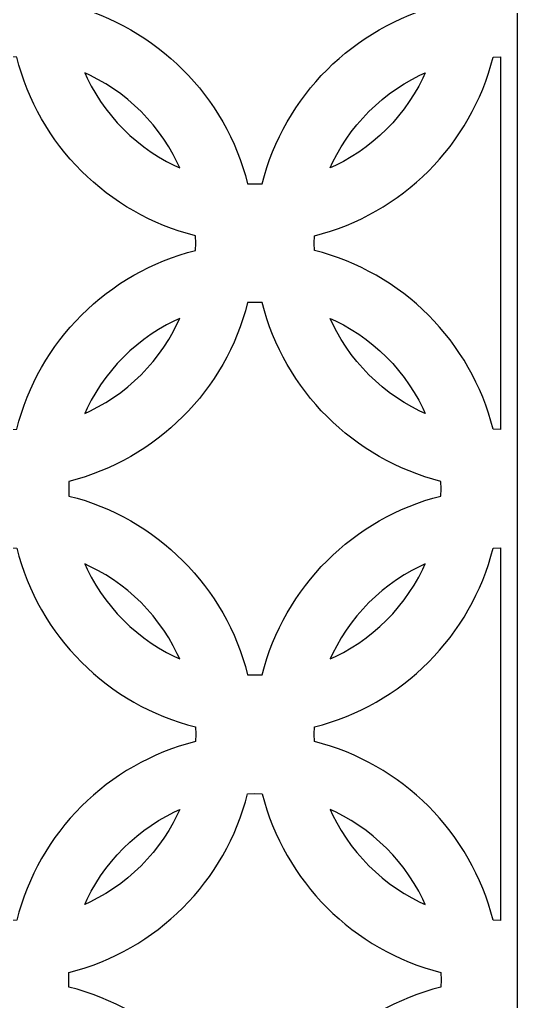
# Model space of a CAD drawing. Header units: centimetres. Extents: x 7.2 to 12.1, y -9 to 9.
# Drawn here: x 9.731 to 12.137, y -4.257 to 0.487 of the extents above; entities that cross this region are included whole.
import ezdxf

# ---------------------------------------------------------------- set-up
doc = ezdxf.new("R2010")
doc.units = ezdxf.units.CM
doc.header["$MEASUREMENT"] = 0
doc.layers.add('layer 1', color=7, linetype='Continuous')

msp = doc.modelspace()

# ---------------------------------------------------------------- linework, layer by layer
at = {"layer": 'layer 1', "color": 250, "lineweight": 30}
for points, knots in [([(7.22754, 9.00077), (7.22754, 9.00077), (12.1369, 9.00077), (12.1369, 9.00077), (12.1369, 9.00077), (12.1369, 9.00077), (12.1369, -9.00021), (12.1369, -9.00021), (12.1369, -9.00021), (12.1369, -9.00021), (7.22754, -9.00021), (7.22754, -9.00021), (7.22754, -9.00021), (7.22754, -9.00021), (7.22754, 9.00077), (7.22754, 9.00077)], [0, 0, 0, 0, 0.2, 0.2, 0.2, 0.2, 0.4, 0.4, 0.4, 0.4, 0.6, 0.6, 0.6, 0.6, 1, 1, 1, 1]), ([(11.7677, 0.55812), (11.34441, 0.45213), (11.01, 0.11774), (10.90402, -0.30557), (10.90402, -0.30557), (10.90402, -0.30557), (10.86865, -0.30647), (10.86865, -0.30647), (10.86865, -0.30647), (10.86865, -0.30647), (10.83328, -0.30557), (10.83328, -0.30557), (10.83328, -0.30557), (10.72729, 0.11775), (10.39288, 0.45213), (9.96959, 0.55812), (9.96959, 0.55812), (9.96959, 0.55812), (9.96869, 0.59349), (9.96869, 0.59349), (9.96869, 0.59349), (9.96869, 0.59349), (9.96959, 0.62886), (9.96959, 0.62886), (9.96959, 0.62886), (10.3929, 0.73484), (10.72729, 1.06925), (10.83328, 1.49255), (10.83328, 1.49255), (10.83328, 1.49255), (10.86865, 1.49345), (10.86865, 1.49345), (10.86865, 1.49345), (10.86865, 1.49345), (10.90402, 1.49255), (10.90402, 1.49255), (10.90402, 1.49255), (11.01, 1.06924), (11.34441, 0.73485), (11.7677, 0.62886), (11.7677, 0.62886), (11.7677, 0.62886), (11.7686, 0.59349), (11.7686, 0.59349), (11.7686, 0.59349), (11.7686, 0.59349), (11.7677, 0.55812), (11.7677, 0.55812)], [0, 0, 0, 0, 0.0769231, 0.0769231, 0.0769231, 0.0769231, 0.1538462, 0.1538462, 0.1538462, 0.1538462, 0.2307692, 0.2307692, 0.2307692, 0.2307692, 0.3076923, 0.3076923, 0.3076923, 0.3076923, 0.3846154, 0.3846154, 0.3846154, 0.3846154, 0.4615385, 0.4615385, 0.4615385, 0.4615385, 0.5384615, 0.5384615, 0.5384615, 0.5384615, 0.6153846, 0.6153846, 0.6153846, 0.6153846, 0.6923077, 0.6923077, 0.6923077, 0.6923077, 0.7692308, 0.7692308, 0.7692308, 0.7692308, 0.8461538, 0.8461538, 0.8461538, 0.8461538, 1, 1, 1, 1]), ([(9.68222, 0.30702), (9.68222, 0.30702), (9.71759, 0.30612), (9.71759, 0.30612), (9.71759, 0.30612), (9.82357, -0.11719), (10.15798, -0.45158), (10.58127, -0.55757), (10.58127, -0.55757), (10.58127, -0.55757), (10.58217, -0.59294), (10.58217, -0.59294), (10.58217, -0.59294), (10.58217, -0.59294), (10.58127, -0.62831), (10.58127, -0.62831), (10.58127, -0.62831), (10.15797, -0.73429), (9.82358, -1.0687), (9.71759, -1.49199), (9.71759, -1.49199), (9.71759, -1.49199), (9.68222, -1.49289), (9.68222, -1.49289), (9.68222, -1.49289), (9.68222, -1.49289), (9.64685, -1.49199), (9.64685, -1.49199), (9.64685, -1.49199), (9.54086, -1.06868), (9.20646, -0.7343), (8.78316, -0.62831), (8.78316, -0.62831), (8.78316, -0.62831), (8.78226, -0.59294), (8.78226, -0.59294), (8.78226, -0.59294), (8.78226, -0.59294), (8.78316, -0.55757), (8.78316, -0.55757), (8.78316, -0.55757), (9.20647, -0.45158), (9.54086, -0.11717), (9.64685, 0.30612), (9.64685, 0.30612), (9.64685, 0.30612), (9.68222, 0.30702), (9.68222, 0.30702)], [0, 0, 0, 0, 0.0769231, 0.0769231, 0.0769231, 0.0769231, 0.1538462, 0.1538462, 0.1538462, 0.1538462, 0.2307692, 0.2307692, 0.2307692, 0.2307692, 0.3076923, 0.3076923, 0.3076923, 0.3076923, 0.3846154, 0.3846154, 0.3846154, 0.3846154, 0.4615385, 0.4615385, 0.4615385, 0.4615385, 0.5384615, 0.5384615, 0.5384615, 0.5384615, 0.6153846, 0.6153846, 0.6153846, 0.6153846, 0.6923077, 0.6923077, 0.6923077, 0.6923077, 0.7692308, 0.7692308, 0.7692308, 0.7692308, 0.8461538, 0.8461538, 0.8461538, 0.8461538, 1, 1, 1, 1]), ([(12.05507, 0.30702), (12.05507, 0.30702), (12.01971, 0.30612), (12.01971, 0.30612), (12.01971, 0.30612), (11.91372, -0.11719), (11.57931, -0.45158), (11.15602, -0.55757), (11.15602, -0.55757), (11.15602, -0.55757), (11.15512, -0.59294), (11.15512, -0.59294), (11.15512, -0.59294), (11.15512, -0.59294), (11.15602, -0.62831), (11.15602, -0.62831), (11.15602, -0.62831), (11.57933, -0.73429), (11.91371, -1.0687), (12.01971, -1.49199), (12.01971, -1.49199), (12.01971, -1.49199), (12.05507, -1.49289), (12.05507, -1.49289), (12.05507, -1.49289), (12.05507, -1.49289), (12.05507, 0.30702), (12.05507, 0.30702)], [0, 0, 0, 0, 0.125, 0.125, 0.125, 0.125, 0.25, 0.25, 0.25, 0.25, 0.375, 0.375, 0.375, 0.375, 0.5, 0.5, 0.5, 0.5, 0.625, 0.625, 0.625, 0.625, 0.75, 0.75, 0.75, 0.75, 1, 1, 1, 1]), ([(10.04607, 0.22964), (10.04607, 0.22964), (10.07122, 0.21824), (10.07122, 0.21824), (10.07122, 0.21824), (10.07122, 0.21824), (10.10999, 0.19833), (10.10999, 0.19833), (10.10999, 0.19833), (10.10999, 0.19833), (10.1477, 0.17661), (10.1477, 0.17661), (10.1477, 0.17661), (10.1477, 0.17661), (10.18427, 0.15313), (10.18427, 0.15313), (10.18427, 0.15313), (10.18427, 0.15313), (10.21964, 0.12794), (10.21964, 0.12794), (10.21964, 0.12794), (10.21964, 0.12794), (10.25375, 0.10112), (10.25375, 0.10112), (10.25375, 0.10112), (10.25375, 0.10112), (10.28653, 0.0727), (10.28653, 0.0727), (10.28653, 0.0727), (10.28653, 0.0727), (10.31792, 0.04277), (10.31792, 0.04277), (10.31792, 0.04277), (10.31792, 0.04277), (10.34786, 0.01138), (10.34786, 0.01138), (10.34786, 0.01138), (10.34786, 0.01138), (10.37627, -0.02141), (10.37627, -0.02141), (10.37627, -0.02141), (10.37627, -0.02141), (10.4031, -0.05552), (10.4031, -0.05552), (10.4031, -0.05552), (10.4031, -0.05552), (10.42829, -0.09089), (10.42829, -0.09089), (10.42829, -0.09089), (10.42829, -0.09089), (10.45177, -0.12746), (10.45177, -0.12746), (10.45177, -0.12746), (10.45177, -0.12746), (10.47349, -0.16516), (10.47349, -0.16516), (10.47349, -0.16516), (10.47349, -0.16516), (10.4934, -0.20394), (10.4934, -0.20394), (10.4934, -0.20394), (10.4934, -0.20394), (10.5048, -0.22909), (10.5048, -0.22909), (10.5048, -0.22909), (10.5048, -0.22909), (10.47965, -0.21769), (10.47965, -0.21769), (10.47965, -0.21769), (10.47965, -0.21769), (10.44087, -0.19778), (10.44087, -0.19778), (10.44087, -0.19778), (10.44087, -0.19778), (10.40317, -0.17606), (10.40317, -0.17606), (10.40317, -0.17606), (10.40317, -0.17606), (10.3666, -0.15258), (10.3666, -0.15258), (10.3666, -0.15258), (10.3666, -0.15258), (10.33123, -0.12739), (10.33123, -0.12739), (10.33123, -0.12739), (10.33123, -0.12739), (10.29712, -0.10056), (10.29712, -0.10056), (10.29712, -0.10056), (10.29712, -0.10056), (10.26433, -0.07215), (10.26433, -0.07215), (10.26433, -0.07215), (10.26433, -0.07215), (10.23294, -0.04221), (10.23294, -0.04221), (10.23294, -0.04221), (10.23294, -0.04221), (10.20301, -0.01082), (10.20301, -0.01082), (10.20301, -0.01082), (10.20301, -0.01082), (10.17459, 0.02196), (10.17459, 0.02196), (10.17459, 0.02196), (10.17459, 0.02196), (10.14777, 0.05607), (10.14777, 0.05607), (10.14777, 0.05607), (10.14777, 0.05607), (10.12258, 0.09144), (10.12258, 0.09144), (10.12258, 0.09144), (10.12258, 0.09144), (10.0991, 0.12801), (10.0991, 0.12801), (10.0991, 0.12801), (10.0991, 0.12801), (10.07738, 0.16572), (10.07738, 0.16572), (10.07738, 0.16572), (10.07738, 0.16572), (10.05747, 0.20449), (10.05747, 0.20449), (10.05747, 0.20449), (10.05747, 0.20449), (10.04607, 0.22964), (10.04607, 0.22964)], [0, 0, 0, 0, 0.030303, 0.030303, 0.030303, 0.030303, 0.0606061, 0.0606061, 0.0606061, 0.0606061, 0.0909091, 0.0909091, 0.0909091, 0.0909091, 0.1212121, 0.1212121, 0.1212121, 0.1212121, 0.1515152, 0.1515152, 0.1515152, 0.1515152, 0.1818182, 0.1818182, 0.1818182, 0.1818182, 0.2121212, 0.2121212, 0.2121212, 0.2121212, 0.2424242, 0.2424242, 0.2424242, 0.2424242, 0.2727273, 0.2727273, 0.2727273, 0.2727273, 0.3030303, 0.3030303, 0.3030303, 0.3030303, 0.3333333, 0.3333333, 0.3333333, 0.3333333, 0.3636364, 0.3636364, 0.3636364, 0.3636364, 0.3939394, 0.3939394, 0.3939394, 0.3939394, 0.4242424, 0.4242424, 0.4242424, 0.4242424, 0.4545455, 0.4545455, 0.4545455, 0.4545455, 0.4848485, 0.4848485, 0.4848485, 0.4848485, 0.5151515, 0.5151515, 0.5151515, 0.5151515, 0.5454545, 0.5454545, 0.5454545, 0.5454545, 0.5757576, 0.5757576, 0.5757576, 0.5757576, 0.6060606, 0.6060606, 0.6060606, 0.6060606, 0.6363636, 0.6363636, 0.6363636, 0.6363636, 0.6666667, 0.6666667, 0.6666667, 0.6666667, 0.6969697, 0.6969697, 0.6969697, 0.6969697, 0.7272727, 0.7272727, 0.7272727, 0.7272727, 0.7575758, 0.7575758, 0.7575758, 0.7575758, 0.7878788, 0.7878788, 0.7878788, 0.7878788, 0.8181818, 0.8181818, 0.8181818, 0.8181818, 0.8484848, 0.8484848, 0.8484848, 0.8484848, 0.8787879, 0.8787879, 0.8787879, 0.8787879, 0.9090909, 0.9090909, 0.9090909, 0.9090909, 0.9393939, 0.9393939, 0.9393939, 0.9393939, 1, 1, 1, 1]), ([(11.69122, 0.22964), (11.69122, 0.22964), (11.66607, 0.21824), (11.66607, 0.21824), (11.66607, 0.21824), (11.66607, 0.21824), (11.6273, 0.19833), (11.6273, 0.19833), (11.6273, 0.19833), (11.6273, 0.19833), (11.58959, 0.17661), (11.58959, 0.17661), (11.58959, 0.17661), (11.58959, 0.17661), (11.55302, 0.15313), (11.55302, 0.15313), (11.55302, 0.15313), (11.55302, 0.15313), (11.51765, 0.12794), (11.51765, 0.12794), (11.51765, 0.12794), (11.51765, 0.12794), (11.48354, 0.10112), (11.48354, 0.10112), (11.48354, 0.10112), (11.48354, 0.10112), (11.45076, 0.0727), (11.45076, 0.0727), (11.45076, 0.0727), (11.45076, 0.0727), (11.41937, 0.04277), (11.41937, 0.04277), (11.41937, 0.04277), (11.41937, 0.04277), (11.38943, 0.01138), (11.38943, 0.01138), (11.38943, 0.01138), (11.38943, 0.01138), (11.36102, -0.02141), (11.36102, -0.02141), (11.36102, -0.02141), (11.36102, -0.02141), (11.33419, -0.05552), (11.33419, -0.05552), (11.33419, -0.05552), (11.33419, -0.05552), (11.30901, -0.09089), (11.30901, -0.09089), (11.30901, -0.09089), (11.30901, -0.09089), (11.28552, -0.12746), (11.28552, -0.12746), (11.28552, -0.12746), (11.28552, -0.12746), (11.2638, -0.16516), (11.2638, -0.16516), (11.2638, -0.16516), (11.2638, -0.16516), (11.24389, -0.20394), (11.24389, -0.20394), (11.24389, -0.20394), (11.24389, -0.20394), (11.23249, -0.22909), (11.23249, -0.22909), (11.23249, -0.22909), (11.23249, -0.22909), (11.25765, -0.21769), (11.25765, -0.21769), (11.25765, -0.21769), (11.25765, -0.21769), (11.29642, -0.19778), (11.29642, -0.19778), (11.29642, -0.19778), (11.29642, -0.19778), (11.33413, -0.17606), (11.33413, -0.17606), (11.33413, -0.17606), (11.33413, -0.17606), (11.3707, -0.15258), (11.3707, -0.15258), (11.3707, -0.15258), (11.3707, -0.15258), (11.40607, -0.12739), (11.40607, -0.12739), (11.40607, -0.12739), (11.40607, -0.12739), (11.44018, -0.10056), (11.44018, -0.10056), (11.44018, -0.10056), (11.44018, -0.10056), (11.47296, -0.07215), (11.47296, -0.07215), (11.47296, -0.07215), (11.47296, -0.07215), (11.50435, -0.04221), (11.50435, -0.04221), (11.50435, -0.04221), (11.50435, -0.04221), (11.53429, -0.01082), (11.53429, -0.01082), (11.53429, -0.01082), (11.53429, -0.01082), (11.5627, 0.02196), (11.5627, 0.02196), (11.5627, 0.02196), (11.5627, 0.02196), (11.58953, 0.05607), (11.58953, 0.05607), (11.58953, 0.05607), (11.58953, 0.05607), (11.61471, 0.09144), (11.61471, 0.09144), (11.61471, 0.09144), (11.61471, 0.09144), (11.6382, 0.12801), (11.6382, 0.12801), (11.6382, 0.12801), (11.6382, 0.12801), (11.65992, 0.16571), (11.65992, 0.16571), (11.65992, 0.16571), (11.65992, 0.16571), (11.67982, 0.20449), (11.67982, 0.20449), (11.67982, 0.20449), (11.67982, 0.20449), (11.69122, 0.22964), (11.69122, 0.22964)], [0, 0, 0, 0, 0.030303, 0.030303, 0.030303, 0.030303, 0.0606061, 0.0606061, 0.0606061, 0.0606061, 0.0909091, 0.0909091, 0.0909091, 0.0909091, 0.1212121, 0.1212121, 0.1212121, 0.1212121, 0.1515152, 0.1515152, 0.1515152, 0.1515152, 0.1818182, 0.1818182, 0.1818182, 0.1818182, 0.2121212, 0.2121212, 0.2121212, 0.2121212, 0.2424242, 0.2424242, 0.2424242, 0.2424242, 0.2727273, 0.2727273, 0.2727273, 0.2727273, 0.3030303, 0.3030303, 0.3030303, 0.3030303, 0.3333333, 0.3333333, 0.3333333, 0.3333333, 0.3636364, 0.3636364, 0.3636364, 0.3636364, 0.3939394, 0.3939394, 0.3939394, 0.3939394, 0.4242424, 0.4242424, 0.4242424, 0.4242424, 0.4545455, 0.4545455, 0.4545455, 0.4545455, 0.4848485, 0.4848485, 0.4848485, 0.4848485, 0.5151515, 0.5151515, 0.5151515, 0.5151515, 0.5454545, 0.5454545, 0.5454545, 0.5454545, 0.5757576, 0.5757576, 0.5757576, 0.5757576, 0.6060606, 0.6060606, 0.6060606, 0.6060606, 0.6363636, 0.6363636, 0.6363636, 0.6363636, 0.6666667, 0.6666667, 0.6666667, 0.6666667, 0.6969697, 0.6969697, 0.6969697, 0.6969697, 0.7272727, 0.7272727, 0.7272727, 0.7272727, 0.7575758, 0.7575758, 0.7575758, 0.7575758, 0.7878788, 0.7878788, 0.7878788, 0.7878788, 0.8181818, 0.8181818, 0.8181818, 0.8181818, 0.8484848, 0.8484848, 0.8484848, 0.8484848, 0.8787879, 0.8787879, 0.8787879, 0.8787879, 0.9090909, 0.9090909, 0.9090909, 0.9090909, 0.9393939, 0.9393939, 0.9393939, 0.9393939, 1, 1, 1, 1]), ([(10.90402, -0.8803), (11.01001, -1.3036), (11.34439, -1.63801), (11.7677, -1.744), (11.7677, -1.744), (11.7677, -1.744), (11.7686, -1.77936), (11.7686, -1.77936), (11.7686, -1.77936), (11.7686, -1.77936), (11.7677, -1.81474), (11.7677, -1.81474), (11.7677, -1.81474), (11.34439, -1.92072), (11.01001, -2.25513), (10.90402, -2.67842), (10.90402, -2.67842), (10.90402, -2.67842), (10.86865, -2.67932), (10.86865, -2.67932), (10.86865, -2.67932), (10.86865, -2.67932), (10.83328, -2.67842), (10.83328, -2.67842), (10.83328, -2.67842), (10.72729, -2.25511), (10.39288, -1.92073), (9.96959, -1.81473), (9.96959, -1.81473), (9.96959, -1.81473), (9.96869, -1.77936), (9.96869, -1.77936), (9.96869, -1.77936), (9.96869, -1.77936), (9.96959, -1.744), (9.96959, -1.744), (9.96959, -1.744), (10.39288, -1.63801), (10.7273, -1.30362), (10.83328, -0.8803), (10.83328, -0.8803), (10.83328, -0.8803), (10.86865, -0.87941), (10.86865, -0.87941), (10.86865, -0.87941), (10.86865, -0.87941), (10.90402, -0.8803), (10.90402, -0.8803)], [0, 0, 0, 0, 0.0769231, 0.0769231, 0.0769231, 0.0769231, 0.1538462, 0.1538462, 0.1538462, 0.1538462, 0.2307692, 0.2307692, 0.2307692, 0.2307692, 0.3076923, 0.3076923, 0.3076923, 0.3076923, 0.3846154, 0.3846154, 0.3846154, 0.3846154, 0.4615385, 0.4615385, 0.4615385, 0.4615385, 0.5384615, 0.5384615, 0.5384615, 0.5384615, 0.6153846, 0.6153846, 0.6153846, 0.6153846, 0.6923077, 0.6923077, 0.6923077, 0.6923077, 0.7692308, 0.7692308, 0.7692308, 0.7692308, 0.8461538, 0.8461538, 0.8461538, 0.8461538, 1, 1, 1, 1]), ([(10.5048, -0.95678), (10.5048, -0.95678), (10.49339, -0.98194), (10.49339, -0.98194), (10.49339, -0.98194), (10.49339, -0.98194), (10.47349, -1.02071), (10.47349, -1.02071), (10.47349, -1.02071), (10.47349, -1.02071), (10.45177, -1.05842), (10.45177, -1.05842), (10.45177, -1.05842), (10.45177, -1.05842), (10.42829, -1.09499), (10.42829, -1.09499), (10.42829, -1.09499), (10.42829, -1.09499), (10.4031, -1.13036), (10.4031, -1.13036), (10.4031, -1.13036), (10.4031, -1.13036), (10.37627, -1.16446), (10.37627, -1.16446), (10.37627, -1.16446), (10.37627, -1.16446), (10.34786, -1.19725), (10.34786, -1.19725), (10.34786, -1.19725), (10.34786, -1.19725), (10.31792, -1.22864), (10.31792, -1.22864), (10.31792, -1.22864), (10.31792, -1.22864), (10.28653, -1.25858), (10.28653, -1.25858), (10.28653, -1.25858), (10.28653, -1.25858), (10.25375, -1.28699), (10.25375, -1.28699), (10.25375, -1.28699), (10.25375, -1.28699), (10.21964, -1.31382), (10.21964, -1.31382), (10.21964, -1.31382), (10.21964, -1.31382), (10.18427, -1.339), (10.18427, -1.339), (10.18427, -1.339), (10.18427, -1.339), (10.1477, -1.36249), (10.1477, -1.36249), (10.1477, -1.36249), (10.1477, -1.36249), (10.11, -1.38421), (10.11, -1.38421), (10.11, -1.38421), (10.11, -1.38421), (10.07122, -1.40411), (10.07122, -1.40411), (10.07122, -1.40411), (10.07122, -1.40411), (10.04607, -1.41551), (10.04607, -1.41551), (10.04607, -1.41551), (10.04607, -1.41551), (10.05747, -1.39036), (10.05747, -1.39036), (10.05747, -1.39036), (10.05747, -1.39036), (10.07738, -1.35159), (10.07738, -1.35159), (10.07738, -1.35159), (10.07738, -1.35159), (10.0991, -1.31388), (10.0991, -1.31388), (10.0991, -1.31388), (10.0991, -1.31388), (10.12258, -1.27731), (10.12258, -1.27731), (10.12258, -1.27731), (10.12258, -1.27731), (10.14777, -1.24194), (10.14777, -1.24194), (10.14777, -1.24194), (10.14777, -1.24194), (10.17459, -1.20783), (10.17459, -1.20783), (10.17459, -1.20783), (10.17459, -1.20783), (10.20301, -1.17505), (10.20301, -1.17505), (10.20301, -1.17505), (10.20301, -1.17505), (10.23294, -1.14366), (10.23294, -1.14366), (10.23294, -1.14366), (10.23294, -1.14366), (10.26433, -1.11372), (10.26433, -1.11372), (10.26433, -1.11372), (10.26433, -1.11372), (10.29712, -1.08531), (10.29712, -1.08531), (10.29712, -1.08531), (10.29712, -1.08531), (10.33123, -1.05848), (10.33123, -1.05848), (10.33123, -1.05848), (10.33123, -1.05848), (10.3666, -1.03329), (10.3666, -1.03329), (10.3666, -1.03329), (10.3666, -1.03329), (10.40317, -1.00981), (10.40317, -1.00981), (10.40317, -1.00981), (10.40317, -1.00981), (10.44087, -0.98809), (10.44087, -0.98809), (10.44087, -0.98809), (10.44087, -0.98809), (10.47965, -0.96818), (10.47965, -0.96818), (10.47965, -0.96818), (10.47965, -0.96818), (10.5048, -0.95678), (10.5048, -0.95678)], [0, 0, 0, 0, 0.030303, 0.030303, 0.030303, 0.030303, 0.0606061, 0.0606061, 0.0606061, 0.0606061, 0.0909091, 0.0909091, 0.0909091, 0.0909091, 0.1212121, 0.1212121, 0.1212121, 0.1212121, 0.1515152, 0.1515152, 0.1515152, 0.1515152, 0.1818182, 0.1818182, 0.1818182, 0.1818182, 0.2121212, 0.2121212, 0.2121212, 0.2121212, 0.2424242, 0.2424242, 0.2424242, 0.2424242, 0.2727273, 0.2727273, 0.2727273, 0.2727273, 0.3030303, 0.3030303, 0.3030303, 0.3030303, 0.3333333, 0.3333333, 0.3333333, 0.3333333, 0.3636364, 0.3636364, 0.3636364, 0.3636364, 0.3939394, 0.3939394, 0.3939394, 0.3939394, 0.4242424, 0.4242424, 0.4242424, 0.4242424, 0.4545455, 0.4545455, 0.4545455, 0.4545455, 0.4848485, 0.4848485, 0.4848485, 0.4848485, 0.5151515, 0.5151515, 0.5151515, 0.5151515, 0.5454545, 0.5454545, 0.5454545, 0.5454545, 0.5757576, 0.5757576, 0.5757576, 0.5757576, 0.6060606, 0.6060606, 0.6060606, 0.6060606, 0.6363636, 0.6363636, 0.6363636, 0.6363636, 0.6666667, 0.6666667, 0.6666667, 0.6666667, 0.6969697, 0.6969697, 0.6969697, 0.6969697, 0.7272727, 0.7272727, 0.7272727, 0.7272727, 0.7575758, 0.7575758, 0.7575758, 0.7575758, 0.7878788, 0.7878788, 0.7878788, 0.7878788, 0.8181818, 0.8181818, 0.8181818, 0.8181818, 0.8484848, 0.8484848, 0.8484848, 0.8484848, 0.8787879, 0.8787879, 0.8787879, 0.8787879, 0.9090909, 0.9090909, 0.9090909, 0.9090909, 0.9393939, 0.9393939, 0.9393939, 0.9393939, 1, 1, 1, 1]), ([(11.23249, -0.95678), (11.23249, -0.95678), (11.2439, -0.98194), (11.2439, -0.98194), (11.2439, -0.98194), (11.2439, -0.98194), (11.2638, -1.02071), (11.2638, -1.02071), (11.2638, -1.02071), (11.2638, -1.02071), (11.28552, -1.05842), (11.28552, -1.05842), (11.28552, -1.05842), (11.28552, -1.05842), (11.30901, -1.09499), (11.30901, -1.09499), (11.30901, -1.09499), (11.30901, -1.09499), (11.33419, -1.13036), (11.33419, -1.13036), (11.33419, -1.13036), (11.33419, -1.13036), (11.36102, -1.16446), (11.36102, -1.16446), (11.36102, -1.16446), (11.36102, -1.16446), (11.38943, -1.19725), (11.38943, -1.19725), (11.38943, -1.19725), (11.38943, -1.19725), (11.41937, -1.22864), (11.41937, -1.22864), (11.41937, -1.22864), (11.41937, -1.22864), (11.45076, -1.25858), (11.45076, -1.25858), (11.45076, -1.25858), (11.45076, -1.25858), (11.48354, -1.28699), (11.48354, -1.28699), (11.48354, -1.28699), (11.48354, -1.28699), (11.51765, -1.31382), (11.51765, -1.31382), (11.51765, -1.31382), (11.51765, -1.31382), (11.55302, -1.339), (11.55302, -1.339), (11.55302, -1.339), (11.55302, -1.339), (11.58959, -1.36249), (11.58959, -1.36249), (11.58959, -1.36249), (11.58959, -1.36249), (11.6273, -1.38421), (11.6273, -1.38421), (11.6273, -1.38421), (11.6273, -1.38421), (11.66607, -1.40411), (11.66607, -1.40411), (11.66607, -1.40411), (11.66607, -1.40411), (11.69123, -1.41552), (11.69123, -1.41552), (11.69123, -1.41552), (11.69123, -1.41552), (11.67982, -1.39036), (11.67982, -1.39036), (11.67982, -1.39036), (11.67982, -1.39036), (11.65992, -1.35158), (11.65992, -1.35158), (11.65992, -1.35158), (11.65992, -1.35158), (11.6382, -1.31388), (11.6382, -1.31388), (11.6382, -1.31388), (11.6382, -1.31388), (11.61471, -1.27731), (11.61471, -1.27731), (11.61471, -1.27731), (11.61471, -1.27731), (11.58953, -1.24194), (11.58953, -1.24194), (11.58953, -1.24194), (11.58953, -1.24194), (11.5627, -1.20783), (11.5627, -1.20783), (11.5627, -1.20783), (11.5627, -1.20783), (11.53429, -1.17505), (11.53429, -1.17505), (11.53429, -1.17505), (11.53429, -1.17505), (11.50435, -1.14366), (11.50435, -1.14366), (11.50435, -1.14366), (11.50435, -1.14366), (11.47296, -1.11372), (11.47296, -1.11372), (11.47296, -1.11372), (11.47296, -1.11372), (11.44018, -1.08531), (11.44018, -1.08531), (11.44018, -1.08531), (11.44018, -1.08531), (11.40607, -1.05848), (11.40607, -1.05848), (11.40607, -1.05848), (11.40607, -1.05848), (11.3707, -1.03329), (11.3707, -1.03329), (11.3707, -1.03329), (11.3707, -1.03329), (11.33413, -1.00981), (11.33413, -1.00981), (11.33413, -1.00981), (11.33413, -1.00981), (11.29642, -0.98809), (11.29642, -0.98809), (11.29642, -0.98809), (11.29642, -0.98809), (11.25765, -0.96818), (11.25765, -0.96818), (11.25765, -0.96818), (11.25765, -0.96818), (11.23249, -0.95678), (11.23249, -0.95678)], [0, 0, 0, 0, 0.030303, 0.030303, 0.030303, 0.030303, 0.0606061, 0.0606061, 0.0606061, 0.0606061, 0.0909091, 0.0909091, 0.0909091, 0.0909091, 0.1212121, 0.1212121, 0.1212121, 0.1212121, 0.1515152, 0.1515152, 0.1515152, 0.1515152, 0.1818182, 0.1818182, 0.1818182, 0.1818182, 0.2121212, 0.2121212, 0.2121212, 0.2121212, 0.2424242, 0.2424242, 0.2424242, 0.2424242, 0.2727273, 0.2727273, 0.2727273, 0.2727273, 0.3030303, 0.3030303, 0.3030303, 0.3030303, 0.3333333, 0.3333333, 0.3333333, 0.3333333, 0.3636364, 0.3636364, 0.3636364, 0.3636364, 0.3939394, 0.3939394, 0.3939394, 0.3939394, 0.4242424, 0.4242424, 0.4242424, 0.4242424, 0.4545455, 0.4545455, 0.4545455, 0.4545455, 0.4848485, 0.4848485, 0.4848485, 0.4848485, 0.5151515, 0.5151515, 0.5151515, 0.5151515, 0.5454545, 0.5454545, 0.5454545, 0.5454545, 0.5757576, 0.5757576, 0.5757576, 0.5757576, 0.6060606, 0.6060606, 0.6060606, 0.6060606, 0.6363636, 0.6363636, 0.6363636, 0.6363636, 0.6666667, 0.6666667, 0.6666667, 0.6666667, 0.6969697, 0.6969697, 0.6969697, 0.6969697, 0.7272727, 0.7272727, 0.7272727, 0.7272727, 0.7575758, 0.7575758, 0.7575758, 0.7575758, 0.7878788, 0.7878788, 0.7878788, 0.7878788, 0.8181818, 0.8181818, 0.8181818, 0.8181818, 0.8484848, 0.8484848, 0.8484848, 0.8484848, 0.8787879, 0.8787879, 0.8787879, 0.8787879, 0.9090909, 0.9090909, 0.9090909, 0.9090909, 0.9393939, 0.9393939, 0.9393939, 0.9393939, 1, 1, 1, 1]), ([(10.58127, -2.93042), (10.15797, -2.82444), (9.82358, -2.49003), (9.71759, -2.06673), (9.71759, -2.06673), (9.71759, -2.06673), (9.68222, -2.06584), (9.68222, -2.06584), (9.68222, -2.06584), (9.68222, -2.06584), (9.64685, -2.06673), (9.64685, -2.06673), (9.64685, -2.06673), (9.54087, -2.49004), (9.20646, -2.82443), (8.78316, -2.93042), (8.78316, -2.93042), (8.78316, -2.93042), (8.78226, -2.96579), (8.78226, -2.96579), (8.78226, -2.96579), (8.78226, -2.96579), (8.78316, -3.00116), (8.78316, -3.00116), (8.78316, -3.00116), (9.20647, -3.10715), (9.54086, -3.44156), (9.64685, -3.86485), (9.64685, -3.86485), (9.64685, -3.86485), (9.68222, -3.86575), (9.68222, -3.86575), (9.68222, -3.86575), (9.68222, -3.86575), (9.71759, -3.86485), (9.71759, -3.86485), (9.71759, -3.86485), (9.82357, -3.44154), (10.15798, -3.10715), (10.58127, -3.00116), (10.58127, -3.00116), (10.58127, -3.00116), (10.58217, -2.96579), (10.58217, -2.96579), (10.58217, -2.96579), (10.58217, -2.96579), (10.58127, -2.93042), (10.58127, -2.93042)], [0, 0, 0, 0, 0.0769231, 0.0769231, 0.0769231, 0.0769231, 0.1538462, 0.1538462, 0.1538462, 0.1538462, 0.2307692, 0.2307692, 0.2307692, 0.2307692, 0.3076923, 0.3076923, 0.3076923, 0.3076923, 0.3846154, 0.3846154, 0.3846154, 0.3846154, 0.4615385, 0.4615385, 0.4615385, 0.4615385, 0.5384615, 0.5384615, 0.5384615, 0.5384615, 0.6153846, 0.6153846, 0.6153846, 0.6153846, 0.6923077, 0.6923077, 0.6923077, 0.6923077, 0.7692308, 0.7692308, 0.7692308, 0.7692308, 0.8461538, 0.8461538, 0.8461538, 0.8461538, 1, 1, 1, 1]), ([(12.05507, -2.06584), (12.05507, -2.06584), (12.01971, -2.06673), (12.01971, -2.06673), (12.01971, -2.06673), (11.91372, -2.49003), (11.57933, -2.82444), (11.15602, -2.93042), (11.15602, -2.93042), (11.15602, -2.93042), (11.15512, -2.96579), (11.15512, -2.96579), (11.15512, -2.96579), (11.15512, -2.96579), (11.15602, -3.00116), (11.15602, -3.00116), (11.15602, -3.00116), (11.57931, -3.10715), (11.91372, -3.44154), (12.01971, -3.86485), (12.01971, -3.86485), (12.01971, -3.86485), (12.05507, -3.86575), (12.05507, -3.86575), (12.05507, -3.86575), (12.05507, -3.86575), (12.05507, -2.06584), (12.05507, -2.06584)], [0, 0, 0, 0, 0.125, 0.125, 0.125, 0.125, 0.25, 0.25, 0.25, 0.25, 0.375, 0.375, 0.375, 0.375, 0.5, 0.5, 0.5, 0.5, 0.625, 0.625, 0.625, 0.625, 0.75, 0.75, 0.75, 0.75, 1, 1, 1, 1]), ([(10.50479, -2.60194), (10.50479, -2.60194), (10.47965, -2.59054), (10.47965, -2.59054), (10.47965, -2.59054), (10.47965, -2.59054), (10.44087, -2.57063), (10.44087, -2.57063), (10.44087, -2.57063), (10.44087, -2.57063), (10.40317, -2.54891), (10.40317, -2.54891), (10.40317, -2.54891), (10.40317, -2.54891), (10.3666, -2.52543), (10.3666, -2.52543), (10.3666, -2.52543), (10.3666, -2.52543), (10.33123, -2.50024), (10.33123, -2.50024), (10.33123, -2.50024), (10.33123, -2.50024), (10.29711, -2.47341), (10.29711, -2.47341), (10.29711, -2.47341), (10.29711, -2.47341), (10.26433, -2.445), (10.26433, -2.445), (10.26433, -2.445), (10.26433, -2.445), (10.23294, -2.41507), (10.23294, -2.41507), (10.23294, -2.41507), (10.23294, -2.41507), (10.20301, -2.38368), (10.20301, -2.38368), (10.20301, -2.38368), (10.20301, -2.38368), (10.1746, -2.35089), (10.1746, -2.35089), (10.1746, -2.35089), (10.1746, -2.35089), (10.14777, -2.31678), (10.14777, -2.31678), (10.14777, -2.31678), (10.14777, -2.31678), (10.12258, -2.28141), (10.12258, -2.28141), (10.12258, -2.28141), (10.12258, -2.28141), (10.0991, -2.24484), (10.0991, -2.24484), (10.0991, -2.24484), (10.0991, -2.24484), (10.07738, -2.20713), (10.07738, -2.20713), (10.07738, -2.20713), (10.07738, -2.20713), (10.05747, -2.16835), (10.05747, -2.16835), (10.05747, -2.16835), (10.05747, -2.16835), (10.04607, -2.14321), (10.04607, -2.14321), (10.04607, -2.14321), (10.04607, -2.14321), (10.07122, -2.15461), (10.07122, -2.15461), (10.07122, -2.15461), (10.07122, -2.15461), (10.11, -2.17452), (10.11, -2.17452), (10.11, -2.17452), (10.11, -2.17452), (10.1477, -2.19624), (10.1477, -2.19624), (10.1477, -2.19624), (10.1477, -2.19624), (10.18427, -2.21972), (10.18427, -2.21972), (10.18427, -2.21972), (10.18427, -2.21972), (10.21964, -2.24491), (10.21964, -2.24491), (10.21964, -2.24491), (10.21964, -2.24491), (10.25375, -2.27174), (10.25375, -2.27174), (10.25375, -2.27174), (10.25375, -2.27174), (10.28653, -2.30015), (10.28653, -2.30015), (10.28653, -2.30015), (10.28653, -2.30015), (10.31792, -2.33009), (10.31792, -2.33009), (10.31792, -2.33009), (10.31792, -2.33009), (10.34786, -2.36148), (10.34786, -2.36148), (10.34786, -2.36148), (10.34786, -2.36148), (10.37627, -2.39426), (10.37627, -2.39426), (10.37627, -2.39426), (10.37627, -2.39426), (10.4031, -2.42837), (10.4031, -2.42837), (10.4031, -2.42837), (10.4031, -2.42837), (10.42829, -2.46374), (10.42829, -2.46374), (10.42829, -2.46374), (10.42829, -2.46374), (10.45177, -2.50031), (10.45177, -2.50031), (10.45177, -2.50031), (10.45177, -2.50031), (10.47349, -2.53801), (10.47349, -2.53801), (10.47349, -2.53801), (10.47349, -2.53801), (10.49339, -2.57679), (10.49339, -2.57679), (10.49339, -2.57679), (10.49339, -2.57679), (10.50479, -2.60194), (10.50479, -2.60194)], [0, 0, 0, 0, 0.030303, 0.030303, 0.030303, 0.030303, 0.0606061, 0.0606061, 0.0606061, 0.0606061, 0.0909091, 0.0909091, 0.0909091, 0.0909091, 0.1212121, 0.1212121, 0.1212121, 0.1212121, 0.1515152, 0.1515152, 0.1515152, 0.1515152, 0.1818182, 0.1818182, 0.1818182, 0.1818182, 0.2121212, 0.2121212, 0.2121212, 0.2121212, 0.2424242, 0.2424242, 0.2424242, 0.2424242, 0.2727273, 0.2727273, 0.2727273, 0.2727273, 0.3030303, 0.3030303, 0.3030303, 0.3030303, 0.3333333, 0.3333333, 0.3333333, 0.3333333, 0.3636364, 0.3636364, 0.3636364, 0.3636364, 0.3939394, 0.3939394, 0.3939394, 0.3939394, 0.4242424, 0.4242424, 0.4242424, 0.4242424, 0.4545455, 0.4545455, 0.4545455, 0.4545455, 0.4848485, 0.4848485, 0.4848485, 0.4848485, 0.5151515, 0.5151515, 0.5151515, 0.5151515, 0.5454545, 0.5454545, 0.5454545, 0.5454545, 0.5757576, 0.5757576, 0.5757576, 0.5757576, 0.6060606, 0.6060606, 0.6060606, 0.6060606, 0.6363636, 0.6363636, 0.6363636, 0.6363636, 0.6666667, 0.6666667, 0.6666667, 0.6666667, 0.6969697, 0.6969697, 0.6969697, 0.6969697, 0.7272727, 0.7272727, 0.7272727, 0.7272727, 0.7575758, 0.7575758, 0.7575758, 0.7575758, 0.7878788, 0.7878788, 0.7878788, 0.7878788, 0.8181818, 0.8181818, 0.8181818, 0.8181818, 0.8484848, 0.8484848, 0.8484848, 0.8484848, 0.8787879, 0.8787879, 0.8787879, 0.8787879, 0.9090909, 0.9090909, 0.9090909, 0.9090909, 0.9393939, 0.9393939, 0.9393939, 0.9393939, 1, 1, 1, 1]), ([(11.2325, -2.60194), (11.2325, -2.60194), (11.2439, -2.57679), (11.2439, -2.57679), (11.2439, -2.57679), (11.2439, -2.57679), (11.2638, -2.53801), (11.2638, -2.53801), (11.2638, -2.53801), (11.2638, -2.53801), (11.28552, -2.50031), (11.28552, -2.50031), (11.28552, -2.50031), (11.28552, -2.50031), (11.30901, -2.46374), (11.30901, -2.46374), (11.30901, -2.46374), (11.30901, -2.46374), (11.33419, -2.42837), (11.33419, -2.42837), (11.33419, -2.42837), (11.33419, -2.42837), (11.36102, -2.39426), (11.36102, -2.39426), (11.36102, -2.39426), (11.36102, -2.39426), (11.38943, -2.36148), (11.38943, -2.36148), (11.38943, -2.36148), (11.38943, -2.36148), (11.41937, -2.33009), (11.41937, -2.33009), (11.41937, -2.33009), (11.41937, -2.33009), (11.45076, -2.30015), (11.45076, -2.30015), (11.45076, -2.30015), (11.45076, -2.30015), (11.48354, -2.27174), (11.48354, -2.27174), (11.48354, -2.27174), (11.48354, -2.27174), (11.51765, -2.24491), (11.51765, -2.24491), (11.51765, -2.24491), (11.51765, -2.24491), (11.55302, -2.21972), (11.55302, -2.21972), (11.55302, -2.21972), (11.55302, -2.21972), (11.58959, -2.19624), (11.58959, -2.19624), (11.58959, -2.19624), (11.58959, -2.19624), (11.6273, -2.17452), (11.6273, -2.17452), (11.6273, -2.17452), (11.6273, -2.17452), (11.66607, -2.15461), (11.66607, -2.15461), (11.66607, -2.15461), (11.66607, -2.15461), (11.69122, -2.14321), (11.69122, -2.14321), (11.69122, -2.14321), (11.69122, -2.14321), (11.67982, -2.16836), (11.67982, -2.16836), (11.67982, -2.16836), (11.67982, -2.16836), (11.65992, -2.20714), (11.65992, -2.20714), (11.65992, -2.20714), (11.65992, -2.20714), (11.6382, -2.24484), (11.6382, -2.24484), (11.6382, -2.24484), (11.6382, -2.24484), (11.61471, -2.28141), (11.61471, -2.28141), (11.61471, -2.28141), (11.61471, -2.28141), (11.58953, -2.31678), (11.58953, -2.31678), (11.58953, -2.31678), (11.58953, -2.31678), (11.5627, -2.35089), (11.5627, -2.35089), (11.5627, -2.35089), (11.5627, -2.35089), (11.53429, -2.38367), (11.53429, -2.38367), (11.53429, -2.38367), (11.53429, -2.38367), (11.50435, -2.41507), (11.50435, -2.41507), (11.50435, -2.41507), (11.50435, -2.41507), (11.47296, -2.445), (11.47296, -2.445), (11.47296, -2.445), (11.47296, -2.445), (11.44018, -2.47341), (11.44018, -2.47341), (11.44018, -2.47341), (11.44018, -2.47341), (11.40607, -2.50024), (11.40607, -2.50024), (11.40607, -2.50024), (11.40607, -2.50024), (11.3707, -2.52543), (11.3707, -2.52543), (11.3707, -2.52543), (11.3707, -2.52543), (11.33413, -2.54891), (11.33413, -2.54891), (11.33413, -2.54891), (11.33413, -2.54891), (11.29642, -2.57063), (11.29642, -2.57063), (11.29642, -2.57063), (11.29642, -2.57063), (11.25765, -2.59054), (11.25765, -2.59054), (11.25765, -2.59054), (11.25765, -2.59054), (11.2325, -2.60194), (11.2325, -2.60194)], [0, 0, 0, 0, 0.030303, 0.030303, 0.030303, 0.030303, 0.0606061, 0.0606061, 0.0606061, 0.0606061, 0.0909091, 0.0909091, 0.0909091, 0.0909091, 0.1212121, 0.1212121, 0.1212121, 0.1212121, 0.1515152, 0.1515152, 0.1515152, 0.1515152, 0.1818182, 0.1818182, 0.1818182, 0.1818182, 0.2121212, 0.2121212, 0.2121212, 0.2121212, 0.2424242, 0.2424242, 0.2424242, 0.2424242, 0.2727273, 0.2727273, 0.2727273, 0.2727273, 0.3030303, 0.3030303, 0.3030303, 0.3030303, 0.3333333, 0.3333333, 0.3333333, 0.3333333, 0.3636364, 0.3636364, 0.3636364, 0.3636364, 0.3939394, 0.3939394, 0.3939394, 0.3939394, 0.4242424, 0.4242424, 0.4242424, 0.4242424, 0.4545455, 0.4545455, 0.4545455, 0.4545455, 0.4848485, 0.4848485, 0.4848485, 0.4848485, 0.5151515, 0.5151515, 0.5151515, 0.5151515, 0.5454545, 0.5454545, 0.5454545, 0.5454545, 0.5757576, 0.5757576, 0.5757576, 0.5757576, 0.6060606, 0.6060606, 0.6060606, 0.6060606, 0.6363636, 0.6363636, 0.6363636, 0.6363636, 0.6666667, 0.6666667, 0.6666667, 0.6666667, 0.6969697, 0.6969697, 0.6969697, 0.6969697, 0.7272727, 0.7272727, 0.7272727, 0.7272727, 0.7575758, 0.7575758, 0.7575758, 0.7575758, 0.7878788, 0.7878788, 0.7878788, 0.7878788, 0.8181818, 0.8181818, 0.8181818, 0.8181818, 0.8484848, 0.8484848, 0.8484848, 0.8484848, 0.8787879, 0.8787879, 0.8787879, 0.8787879, 0.9090909, 0.9090909, 0.9090909, 0.9090909, 0.9393939, 0.9393939, 0.9393939, 0.9393939, 1, 1, 1, 1]), ([(11.7677, -4.11685), (11.34439, -4.01087), (11.01001, -3.67645), (10.90402, -3.25316), (10.90402, -3.25316), (10.90402, -3.25316), (10.86865, -3.25226), (10.86865, -3.25226), (10.86865, -3.25226), (10.86865, -3.25226), (10.83328, -3.25316), (10.83328, -3.25316), (10.83328, -3.25316), (10.7273, -3.67647), (10.39288, -4.01086), (9.96959, -4.11685), (9.96959, -4.11685), (9.96959, -4.11685), (9.96869, -4.15222), (9.96869, -4.15222), (9.96869, -4.15222), (9.96869, -4.15222), (9.96959, -4.18759), (9.96959, -4.18759), (9.96959, -4.18759), (10.39288, -4.29358), (10.72729, -4.62797), (10.83328, -5.05127), (10.83328, -5.05127), (10.83328, -5.05127), (10.86865, -5.05217), (10.86865, -5.05217), (10.86865, -5.05217), (10.86865, -5.05217), (10.90402, -5.05127), (10.90402, -5.05127), (10.90402, -5.05127), (11.01, -4.62797), (11.34441, -4.29358), (11.7677, -4.18759), (11.7677, -4.18759), (11.7677, -4.18759), (11.7686, -4.15222), (11.7686, -4.15222), (11.7686, -4.15222), (11.7686, -4.15222), (11.7677, -4.11685), (11.7677, -4.11685)], [0, 0, 0, 0, 0.0769231, 0.0769231, 0.0769231, 0.0769231, 0.1538462, 0.1538462, 0.1538462, 0.1538462, 0.2307692, 0.2307692, 0.2307692, 0.2307692, 0.3076923, 0.3076923, 0.3076923, 0.3076923, 0.3846154, 0.3846154, 0.3846154, 0.3846154, 0.4615385, 0.4615385, 0.4615385, 0.4615385, 0.5384615, 0.5384615, 0.5384615, 0.5384615, 0.6153846, 0.6153846, 0.6153846, 0.6153846, 0.6923077, 0.6923077, 0.6923077, 0.6923077, 0.7692308, 0.7692308, 0.7692308, 0.7692308, 0.8461538, 0.8461538, 0.8461538, 0.8461538, 1, 1, 1, 1]), ([(10.04607, -3.78837), (10.04607, -3.78837), (10.07122, -3.77697), (10.07122, -3.77697), (10.07122, -3.77697), (10.07122, -3.77697), (10.10999, -3.75706), (10.10999, -3.75706), (10.10999, -3.75706), (10.10999, -3.75706), (10.1477, -3.73534), (10.1477, -3.73534), (10.1477, -3.73534), (10.1477, -3.73534), (10.18427, -3.71186), (10.18427, -3.71186), (10.18427, -3.71186), (10.18427, -3.71186), (10.21964, -3.68667), (10.21964, -3.68667), (10.21964, -3.68667), (10.21964, -3.68667), (10.25375, -3.65984), (10.25375, -3.65984), (10.25375, -3.65984), (10.25375, -3.65984), (10.28653, -3.63143), (10.28653, -3.63143), (10.28653, -3.63143), (10.28653, -3.63143), (10.31792, -3.6015), (10.31792, -3.6015), (10.31792, -3.6015), (10.31792, -3.6015), (10.34786, -3.5701), (10.34786, -3.5701), (10.34786, -3.5701), (10.34786, -3.5701), (10.37627, -3.53732), (10.37627, -3.53732), (10.37627, -3.53732), (10.37627, -3.53732), (10.4031, -3.50321), (10.4031, -3.50321), (10.4031, -3.50321), (10.4031, -3.50321), (10.42829, -3.46784), (10.42829, -3.46784), (10.42829, -3.46784), (10.42829, -3.46784), (10.45177, -3.43127), (10.45177, -3.43127), (10.45177, -3.43127), (10.45177, -3.43127), (10.47349, -3.39357), (10.47349, -3.39357), (10.47349, -3.39357), (10.47349, -3.39357), (10.4934, -3.35479), (10.4934, -3.35479), (10.4934, -3.35479), (10.4934, -3.35479), (10.5048, -3.32964), (10.5048, -3.32964), (10.5048, -3.32964), (10.5048, -3.32964), (10.47965, -3.34104), (10.47965, -3.34104), (10.47965, -3.34104), (10.47965, -3.34104), (10.44087, -3.36095), (10.44087, -3.36095), (10.44087, -3.36095), (10.44087, -3.36095), (10.40317, -3.38267), (10.40317, -3.38267), (10.40317, -3.38267), (10.40317, -3.38267), (10.3666, -3.40615), (10.3666, -3.40615), (10.3666, -3.40615), (10.3666, -3.40615), (10.33123, -3.43134), (10.33123, -3.43134), (10.33123, -3.43134), (10.33123, -3.43134), (10.29712, -3.45817), (10.29712, -3.45817), (10.29712, -3.45817), (10.29712, -3.45817), (10.26433, -3.48658), (10.26433, -3.48658), (10.26433, -3.48658), (10.26433, -3.48658), (10.23294, -3.51651), (10.23294, -3.51651), (10.23294, -3.51651), (10.23294, -3.51651), (10.20301, -3.5479), (10.20301, -3.5479), (10.20301, -3.5479), (10.20301, -3.5479), (10.17459, -3.58069), (10.17459, -3.58069), (10.17459, -3.58069), (10.17459, -3.58069), (10.14777, -3.6148), (10.14777, -3.6148), (10.14777, -3.6148), (10.14777, -3.6148), (10.12258, -3.65017), (10.12258, -3.65017), (10.12258, -3.65017), (10.12258, -3.65017), (10.0991, -3.68674), (10.0991, -3.68674), (10.0991, -3.68674), (10.0991, -3.68674), (10.07738, -3.72444), (10.07738, -3.72444), (10.07738, -3.72444), (10.07738, -3.72444), (10.05747, -3.76322), (10.05747, -3.76322), (10.05747, -3.76322), (10.05747, -3.76322), (10.04607, -3.78837), (10.04607, -3.78837)], [0, 0, 0, 0, 0.030303, 0.030303, 0.030303, 0.030303, 0.0606061, 0.0606061, 0.0606061, 0.0606061, 0.0909091, 0.0909091, 0.0909091, 0.0909091, 0.1212121, 0.1212121, 0.1212121, 0.1212121, 0.1515152, 0.1515152, 0.1515152, 0.1515152, 0.1818182, 0.1818182, 0.1818182, 0.1818182, 0.2121212, 0.2121212, 0.2121212, 0.2121212, 0.2424242, 0.2424242, 0.2424242, 0.2424242, 0.2727273, 0.2727273, 0.2727273, 0.2727273, 0.3030303, 0.3030303, 0.3030303, 0.3030303, 0.3333333, 0.3333333, 0.3333333, 0.3333333, 0.3636364, 0.3636364, 0.3636364, 0.3636364, 0.3939394, 0.3939394, 0.3939394, 0.3939394, 0.4242424, 0.4242424, 0.4242424, 0.4242424, 0.4545455, 0.4545455, 0.4545455, 0.4545455, 0.4848485, 0.4848485, 0.4848485, 0.4848485, 0.5151515, 0.5151515, 0.5151515, 0.5151515, 0.5454545, 0.5454545, 0.5454545, 0.5454545, 0.5757576, 0.5757576, 0.5757576, 0.5757576, 0.6060606, 0.6060606, 0.6060606, 0.6060606, 0.6363636, 0.6363636, 0.6363636, 0.6363636, 0.6666667, 0.6666667, 0.6666667, 0.6666667, 0.6969697, 0.6969697, 0.6969697, 0.6969697, 0.7272727, 0.7272727, 0.7272727, 0.7272727, 0.7575758, 0.7575758, 0.7575758, 0.7575758, 0.7878788, 0.7878788, 0.7878788, 0.7878788, 0.8181818, 0.8181818, 0.8181818, 0.8181818, 0.8484848, 0.8484848, 0.8484848, 0.8484848, 0.8787879, 0.8787879, 0.8787879, 0.8787879, 0.9090909, 0.9090909, 0.9090909, 0.9090909, 0.9393939, 0.9393939, 0.9393939, 0.9393939, 1, 1, 1, 1]), ([(11.69122, -3.78837), (11.69122, -3.78837), (11.66607, -3.77697), (11.66607, -3.77697), (11.66607, -3.77697), (11.66607, -3.77697), (11.6273, -3.75706), (11.6273, -3.75706), (11.6273, -3.75706), (11.6273, -3.75706), (11.58959, -3.73534), (11.58959, -3.73534), (11.58959, -3.73534), (11.58959, -3.73534), (11.55302, -3.71186), (11.55302, -3.71186), (11.55302, -3.71186), (11.55302, -3.71186), (11.51765, -3.68667), (11.51765, -3.68667), (11.51765, -3.68667), (11.51765, -3.68667), (11.48354, -3.65984), (11.48354, -3.65984), (11.48354, -3.65984), (11.48354, -3.65984), (11.45076, -3.63143), (11.45076, -3.63143), (11.45076, -3.63143), (11.45076, -3.63143), (11.41937, -3.6015), (11.41937, -3.6015), (11.41937, -3.6015), (11.41937, -3.6015), (11.38943, -3.5701), (11.38943, -3.5701), (11.38943, -3.5701), (11.38943, -3.5701), (11.36102, -3.53732), (11.36102, -3.53732), (11.36102, -3.53732), (11.36102, -3.53732), (11.33419, -3.50321), (11.33419, -3.50321), (11.33419, -3.50321), (11.33419, -3.50321), (11.30901, -3.46784), (11.30901, -3.46784), (11.30901, -3.46784), (11.30901, -3.46784), (11.28552, -3.43127), (11.28552, -3.43127), (11.28552, -3.43127), (11.28552, -3.43127), (11.2638, -3.39357), (11.2638, -3.39357), (11.2638, -3.39357), (11.2638, -3.39357), (11.24389, -3.35479), (11.24389, -3.35479), (11.24389, -3.35479), (11.24389, -3.35479), (11.23249, -3.32964), (11.23249, -3.32964), (11.23249, -3.32964), (11.23249, -3.32964), (11.25765, -3.34104), (11.25765, -3.34104), (11.25765, -3.34104), (11.25765, -3.34104), (11.29642, -3.36095), (11.29642, -3.36095), (11.29642, -3.36095), (11.29642, -3.36095), (11.33413, -3.38267), (11.33413, -3.38267), (11.33413, -3.38267), (11.33413, -3.38267), (11.3707, -3.40615), (11.3707, -3.40615), (11.3707, -3.40615), (11.3707, -3.40615), (11.40607, -3.43134), (11.40607, -3.43134), (11.40607, -3.43134), (11.40607, -3.43134), (11.44018, -3.45816), (11.44018, -3.45816), (11.44018, -3.45816), (11.44018, -3.45816), (11.47296, -3.48657), (11.47296, -3.48657), (11.47296, -3.48657), (11.47296, -3.48657), (11.50435, -3.51651), (11.50435, -3.51651), (11.50435, -3.51651), (11.50435, -3.51651), (11.53429, -3.54791), (11.53429, -3.54791), (11.53429, -3.54791), (11.53429, -3.54791), (11.5627, -3.58069), (11.5627, -3.58069), (11.5627, -3.58069), (11.5627, -3.58069), (11.58953, -3.6148), (11.58953, -3.6148), (11.58953, -3.6148), (11.58953, -3.6148), (11.61471, -3.65017), (11.61471, -3.65017), (11.61471, -3.65017), (11.61471, -3.65017), (11.6382, -3.68674), (11.6382, -3.68674), (11.6382, -3.68674), (11.6382, -3.68674), (11.65992, -3.72444), (11.65992, -3.72444), (11.65992, -3.72444), (11.65992, -3.72444), (11.67982, -3.76322), (11.67982, -3.76322), (11.67982, -3.76322), (11.67982, -3.76322), (11.69122, -3.78837), (11.69122, -3.78837)], [0, 0, 0, 0, 0.030303, 0.030303, 0.030303, 0.030303, 0.0606061, 0.0606061, 0.0606061, 0.0606061, 0.0909091, 0.0909091, 0.0909091, 0.0909091, 0.1212121, 0.1212121, 0.1212121, 0.1212121, 0.1515152, 0.1515152, 0.1515152, 0.1515152, 0.1818182, 0.1818182, 0.1818182, 0.1818182, 0.2121212, 0.2121212, 0.2121212, 0.2121212, 0.2424242, 0.2424242, 0.2424242, 0.2424242, 0.2727273, 0.2727273, 0.2727273, 0.2727273, 0.3030303, 0.3030303, 0.3030303, 0.3030303, 0.3333333, 0.3333333, 0.3333333, 0.3333333, 0.3636364, 0.3636364, 0.3636364, 0.3636364, 0.3939394, 0.3939394, 0.3939394, 0.3939394, 0.4242424, 0.4242424, 0.4242424, 0.4242424, 0.4545455, 0.4545455, 0.4545455, 0.4545455, 0.4848485, 0.4848485, 0.4848485, 0.4848485, 0.5151515, 0.5151515, 0.5151515, 0.5151515, 0.5454545, 0.5454545, 0.5454545, 0.5454545, 0.5757576, 0.5757576, 0.5757576, 0.5757576, 0.6060606, 0.6060606, 0.6060606, 0.6060606, 0.6363636, 0.6363636, 0.6363636, 0.6363636, 0.6666667, 0.6666667, 0.6666667, 0.6666667, 0.6969697, 0.6969697, 0.6969697, 0.6969697, 0.7272727, 0.7272727, 0.7272727, 0.7272727, 0.7575758, 0.7575758, 0.7575758, 0.7575758, 0.7878788, 0.7878788, 0.7878788, 0.7878788, 0.8181818, 0.8181818, 0.8181818, 0.8181818, 0.8484848, 0.8484848, 0.8484848, 0.8484848, 0.8787879, 0.8787879, 0.8787879, 0.8787879, 0.9090909, 0.9090909, 0.9090909, 0.9090909, 0.9393939, 0.9393939, 0.9393939, 0.9393939, 1, 1, 1, 1])]:
    msp.add_open_spline(points, degree=3, knots=knots, dxfattribs=at)

doc.saveas('drawing.dxf')
